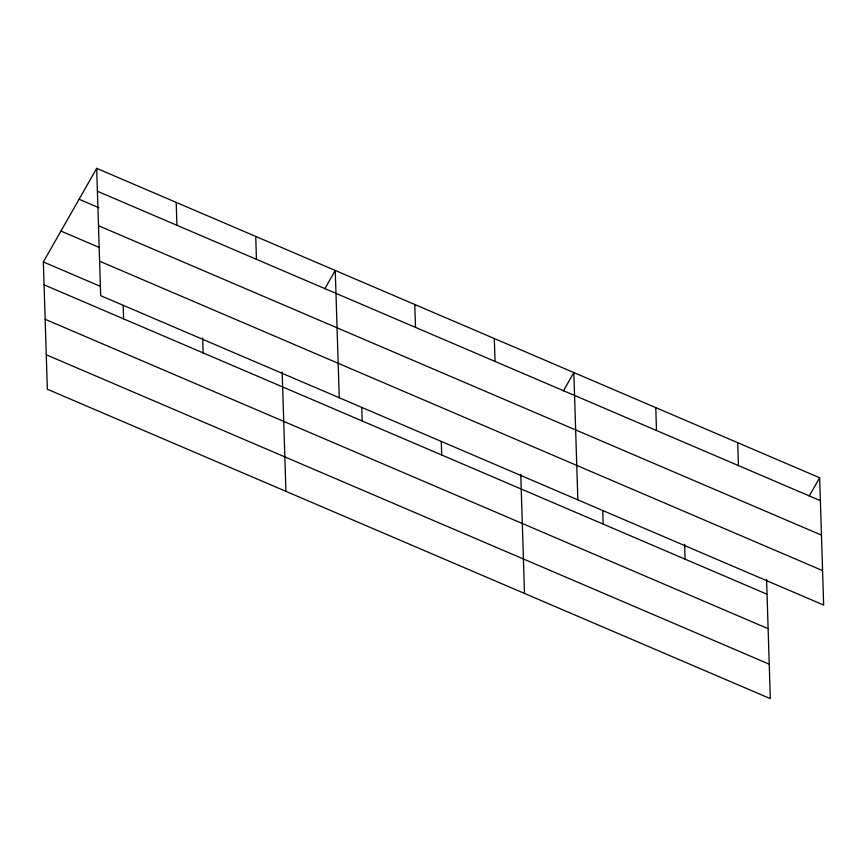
<?xml version="1.0" encoding="UTF-8"?>
<svg xmlns="http://www.w3.org/2000/svg" width="867" height="867" viewBox="0 0 867 867"><rect width="100%" height="100%" fill="white"/><g stroke="black" fill="none" stroke-linecap="round" stroke-linejoin="round"><path stroke-width="1.3" d="M766.569 579.416L770.319 698.639L47.349 389.24L43.35 261.942L96.681 168.361L819.651 477.76L823.65 605.058L100.68 295.658L96.681 168.361M324.832 288.765L335.258 270.461L339.257 397.758M563.409 390.865L573.835 372.561L577.845 499.869M809.225 496.054L819.651 477.76M97.397 191.26L820.366 500.649M79.081 199.247L98.957 207.755M98.48 225.713L821.45 535.112M60.95 231.055L99.467 247.55M99.597 261.205L822.566 570.605M43.35 261.942L100.507 286.403M44.065 284.831L767.035 594.231M45.149 319.294L768.119 628.683M46.265 354.787L769.235 664.187M737.709 442.69L738.435 465.59M684.637 544.357L685.103 559.172M655.777 407.631L656.492 430.52M602.738 510.63L603.161 524.101M520.764 474.227L524.513 593.44M494.309 338.531L495.035 361.42M441.281 441.541L441.704 455.002M414.784 304.501L415.51 327.39M361.756 407.501L362.178 420.972M282.187 372.127L285.926 491.34M255.732 236.431L256.448 259.32M202.661 338.087L203.127 352.902M176.207 202.39L176.922 225.29M123.168 305.401L123.591 318.872"/></g></svg>
